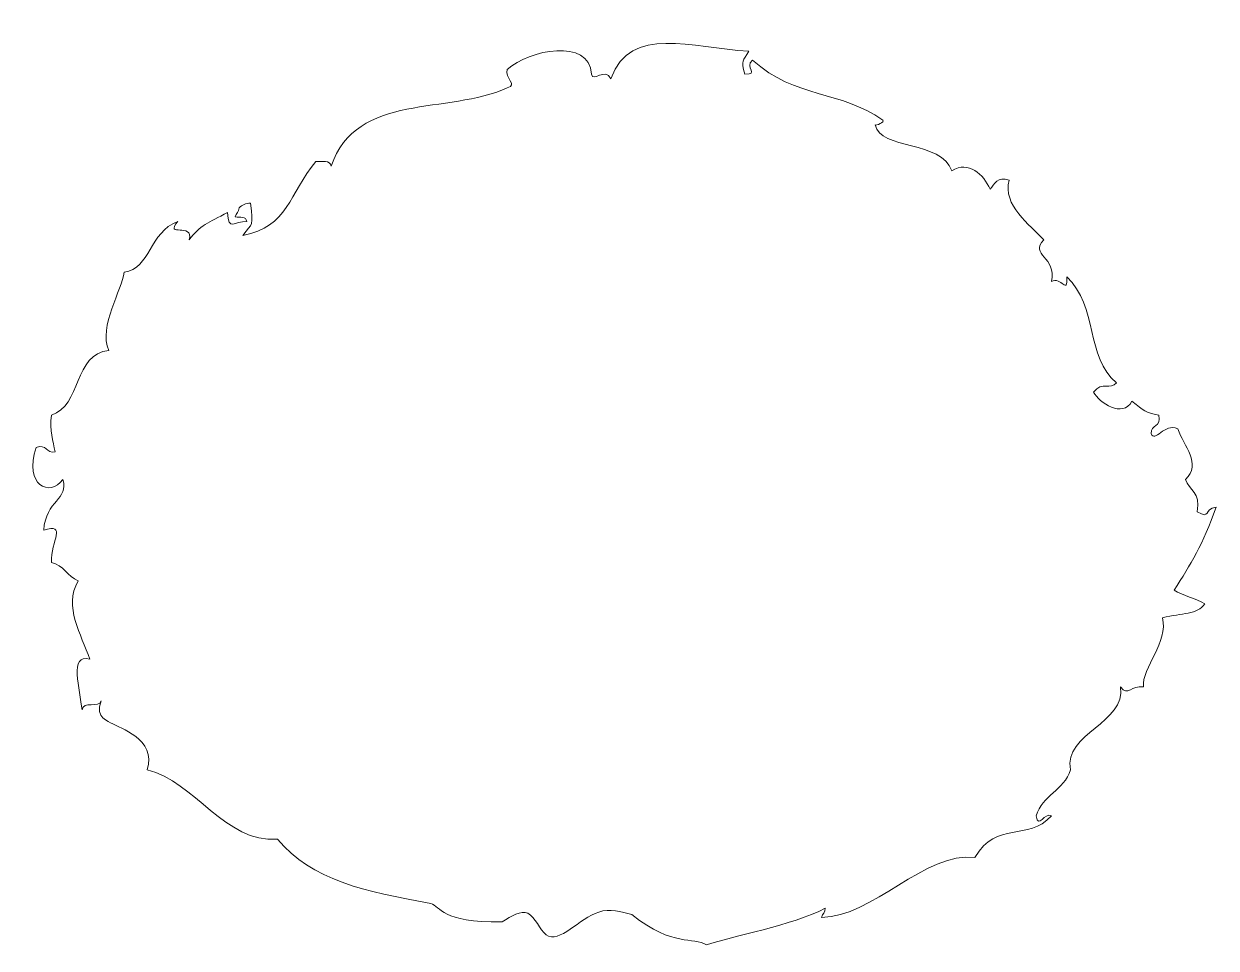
# Model space of a CAD drawing. Header units: millimetres. Extents: x 30.73 to 31.582, y 34.112 to 34.773.
import ezdxf

# ---------------------------------------------------------------- set-up
doc = ezdxf.new("R2010")
doc.units = ezdxf.units.MM
doc.layers.add('VERDE', color=94, linetype='Continuous', lineweight=9)

# ---------------------------------------------------------------- blocks, each defined once
blk = doc.blocks.new('*U61')
at = {"color": 0, "lineweight": 0}
blk.add_open_spline([(0.15733, -0.30079), (0.15786, -0.29812), (0.16007, -0.2975), (0.16006, -0.2942), (0.13581, -0.30682), (0.09389, -0.31396), (0.07518, -0.32055), (0.06502, -0.31407), (0.05225, -0.32282), (0.02188, -0.29887), (0.01404, -0.29663), (-0.0073, -0.29056), (-0.03728, -0.32922), (-0.05051, -0.29113), (-0.06421, -0.2998), (-0.07097, -0.30408), (-0.11516, -0.30467), (-0.11455, -0.29295), (-0.12198, -0.2909), (-0.16905, -0.28233), (-0.20687, -0.27446), (-0.23151, -0.24479), (-0.26857, -0.24817), (-0.2907, -0.20339), (-0.32461, -0.19539), (-0.31741, -0.17319), (-0.34531, -0.16506), (-0.34926, -0.16245), (-0.3524, -0.16037), (-0.36219, -0.15853), (-0.35748, -0.14598), (-0.35913, -0.15167), (-0.37046, -0.14573), (-0.37117, -0.15257), (-0.37249, -0.13817), (-0.38059, -0.1115), (-0.36569, -0.11633), (-0.37148, -0.09833), (-0.38475, -0.07907), (-0.37391, -0.06034), (-0.38129, -0.05716), (-0.38453, -0.04898), (-0.39307, -0.04717), (-0.39334, -0.03163), (-0.3817, -0.01877), (-0.39855, -0.02411), (-0.39713, -0.00251), (-0.38027, -0.00203), (-0.38485, 0.01212), (-0.39419, -0.00069), (-0.41274, 0.00787), (-0.40403, 0.03517), (-0.39629, 0.0379), (-0.39694, 0.03053), (-0.39034, 0.03188), (-0.39199, 0.03977), (-0.39427, 0.0469), (-0.39307, 0.05823), (-0.37172, 0.06439), (-0.37701, 0.10259), (-0.352, 0.10435), (-0.35969, 0.12166), (-0.34232, 0.14804), (-0.34105, 0.16034), (-0.32196, 0.163), (-0.32332, 0.1889), (-0.30271, 0.19656), (-0.31279, 0.18475), (-0.29117, 0.19647), (-0.29449, 0.1834), (-0.28699, 0.1943), (-0.28087, 0.19529), (-0.26711, 0.20315), (-0.2666, 0.18883), (-0.26235, 0.19716), (-0.25342, 0.19656), (-0.25386, 0.20043), (-0.25842, 0.19934), (-0.26163, 0.19986), (-0.26111, 0.20253), (-0.25888, 0.20314), (-0.25889, 0.20645), (-0.25669, 0.20819), (-0.25445, 0.20989), (-0.25068, 0.20975), (-0.24858, 0.19294), (-0.2493, 0.19567), (-0.25616, 0.18669), (-0.22404, 0.19268), (-0.22292, 0.21647), (-0.20413, 0.23939), (-0.1998, 0.23911), (-0.19368, 0.24098), (-0.19318, 0.23609), (-0.17469, 0.28936), (-0.10938, 0.27274), (-0.06721, 0.29209), (-0.05901, 0.29425), (-0.06983, 0.29913), (-0.06721, 0.30526), (-0.05169, 0.31952), (-0.00863, 0.32794), (-0.00697, 0.30197), (-0.00669, 0.29562), (0.00324, 0.30708), (0.00673, 0.29868), (0.02134, 0.33788), (0.06439, 0.32021), (0.10531, 0.31844), (0.10128, 0.31067), (0.09953, 0.31231), (0.10256, 0.30197), (0.11339, 0.30141), (0.10169, 0.30702), (0.10804, 0.31185), (0.13933, 0.28419), (0.17051, 0.29068), (0.20116, 0.26903), (0.20291, 0.26779), (0.19587, 0.26477), (0.19568, 0.26574), (0.19933, 0.24736), (0.24322, 0.25483), (0.25045, 0.2328), (0.26256, 0.24048), (0.27306, 0.23035), (0.27782, 0.21962), (0.28111, 0.22334), (0.28279, 0.22902), (0.29152, 0.22621), (0.28634, 0.20813), (0.30652, 0.19441), (0.31616, 0.1834), (0.30556, 0.17282), (0.32587, 0.17132), (0.32163, 0.15375), (0.3288, 0.1576), (0.33342, 0.14359), (0.33259, 0.15705), (0.35509, 0.13592), (0.34607, 0.09942), (0.36818, 0.08128), (0.36379, 0.07586), (0.35796, 0.08276), (0.35176, 0.0747), (0.35565, 0.06703), (0.37278, 0.05578), (0.37913, 0.06811), (0.38814, 0.0609), (0.38836, 0.06025), (0.39831, 0.05823), (0.4003, 0.04924), (0.39287, 0.0516), (0.39283, 0.04506), (0.39559, 0.03776), (0.40226, 0.05317), (0.41199, 0.04835), (0.41626, 0.03603), (0.42936, 0.02361), (0.41747, 0.01212), (0.42002, 0.0042), (0.42848, 0.00339), (0.42569, -0.01093), (0.43592, -0.01653), (0.43002, -0.00899), (0.43938, -0.00764), (0.42982, -0.03444), (0.42132, -0.04827), (0.40926, -0.06693), (0.41574, -0.07121), (0.42478, -0.07243), (0.43117, -0.07681), (0.42604, -0.0844), (0.41511, -0.08311), (0.40105, -0.0867), (0.40553, -0.10394), (0.38624, -0.12231), (0.38736, -0.1361), (0.37874, -0.13445), (0.37665, -0.14328), (0.37092, -0.1361), (0.37565, -0.16163), (0.3298, -0.1692), (0.33533, -0.19539), (0.33033, -0.21025), (0.31541, -0.21316), (0.31068, -0.22832), (0.31249, -0.23819), (0.31654, -0.22517), (0.32163, -0.22832), (0.30449, -0.247), (0.28291, -0.2311), (0.26687, -0.25796), (0.23141, -0.25357), (0.1936, -0.30094), (0.15733, -0.30079)], degree=3, knots=[0, 0, 0, 0, 1, 1, 1, 2, 2, 2, 3, 3, 3, 3.023823, 3.064772, 3.084851, 3.10437, 3.10437, 3.10437, 4.10437, 4.10437, 4.10437, 5.10437, 5.10437, 5.10437, 6.10437, 6.10437, 6.10437, 7.10437, 7.10437, 7.10437, 8.10437, 8.10437, 8.10437, 9.10437, 9.10437, 9.10437, 10.10437, 10.10437, 10.10437, 11.10437, 11.10437, 11.10437, 12.10437, 12.10437, 12.10437, 13.10437, 13.10437, 13.10437, 14.10437, 14.10437, 14.10437, 15.10437, 15.10437, 15.10437, 16.10437, 16.10437, 16.10437, 17.10437, 17.10437, 17.10437, 18.10437, 18.10437, 18.10437, 19.10437, 19.10437, 19.10437, 20.10437, 20.10437, 20.10437, 21.10437, 21.10437, 21.10437, 22.10437, 22.10437, 22.10437, 23.10437, 23.10437, 23.10437, 24.10437, 24.10437, 24.10437, 25.10437, 25.10437, 25.10437, 26.10437, 26.10437, 26.10437, 27.10437, 27.10437, 27.10437, 28.10437, 28.10437, 28.10437, 29.10437, 29.10437, 29.10437, 30.10437, 30.10437, 30.10437, 31.10437, 31.10437, 31.10437, 32.10437, 32.10437, 32.10437, 33.10437, 33.10437, 33.10437, 34.10437, 34.10437, 34.10437, 35.10437, 35.10437, 35.10437, 36.10437, 36.10437, 36.10437, 37.10437, 37.10437, 37.10437, 38.10437, 38.10437, 38.10437, 39.10437, 39.10437, 39.10437, 40.10437, 40.10437, 40.10437, 41.10437, 41.10437, 41.10437, 42.10437, 42.10437, 42.10437, 43.10437, 43.10437, 43.10437, 44.10437, 44.10437, 44.10437, 45.10437, 45.10437, 45.10437, 46.10437, 46.10437, 46.10437, 47.10437, 47.10437, 47.10437, 48.10437, 48.10437, 48.10437, 49.10437, 49.10437, 49.10437, 50.10437, 50.10437, 50.10437, 51.10437, 51.10437, 51.10437, 52.10437, 52.10437, 52.10437, 53.10437, 53.10437, 53.10437, 54.10437, 54.10437, 54.10437, 55.10437, 55.10437, 55.10437, 56.10437, 56.10437, 56.10437, 57.10437, 57.10437, 57.10437, 58.10437, 58.10437, 58.10437, 59.10437, 59.10437, 59.10437, 60.10437, 60.10437, 60.10437, 61.10437, 61.10437, 61.10437, 62.10437, 62.10437, 62.10437, 63.10437, 63.10437, 63.10437, 63.10437], dxfattribs=at)

msp = doc.modelspace()

# ---------------------------------------------------------------- block references
at = {"layer": 'VERDE'}
msp.add_blockref('*U61', (31.14266, 34.43463), dxfattribs=at)

doc.saveas('drawing.dxf')
